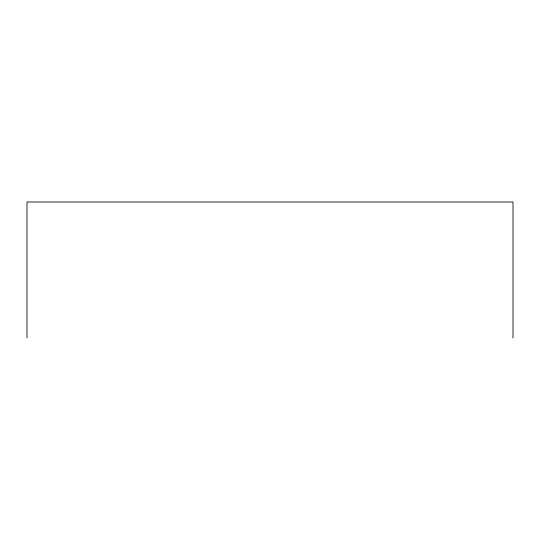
<?xml version="1.0" encoding="UTF-8"?>
<svg xmlns="http://www.w3.org/2000/svg" width="540" height="540" viewBox="0 0 540 540"><rect width="100%" height="100%" fill="white"/><g stroke="black" fill="none" stroke-linecap="round" stroke-linejoin="round"><path stroke-width="0.81" d="M513 338L513 202.001L27 202.001L27 338"/></g></svg>
